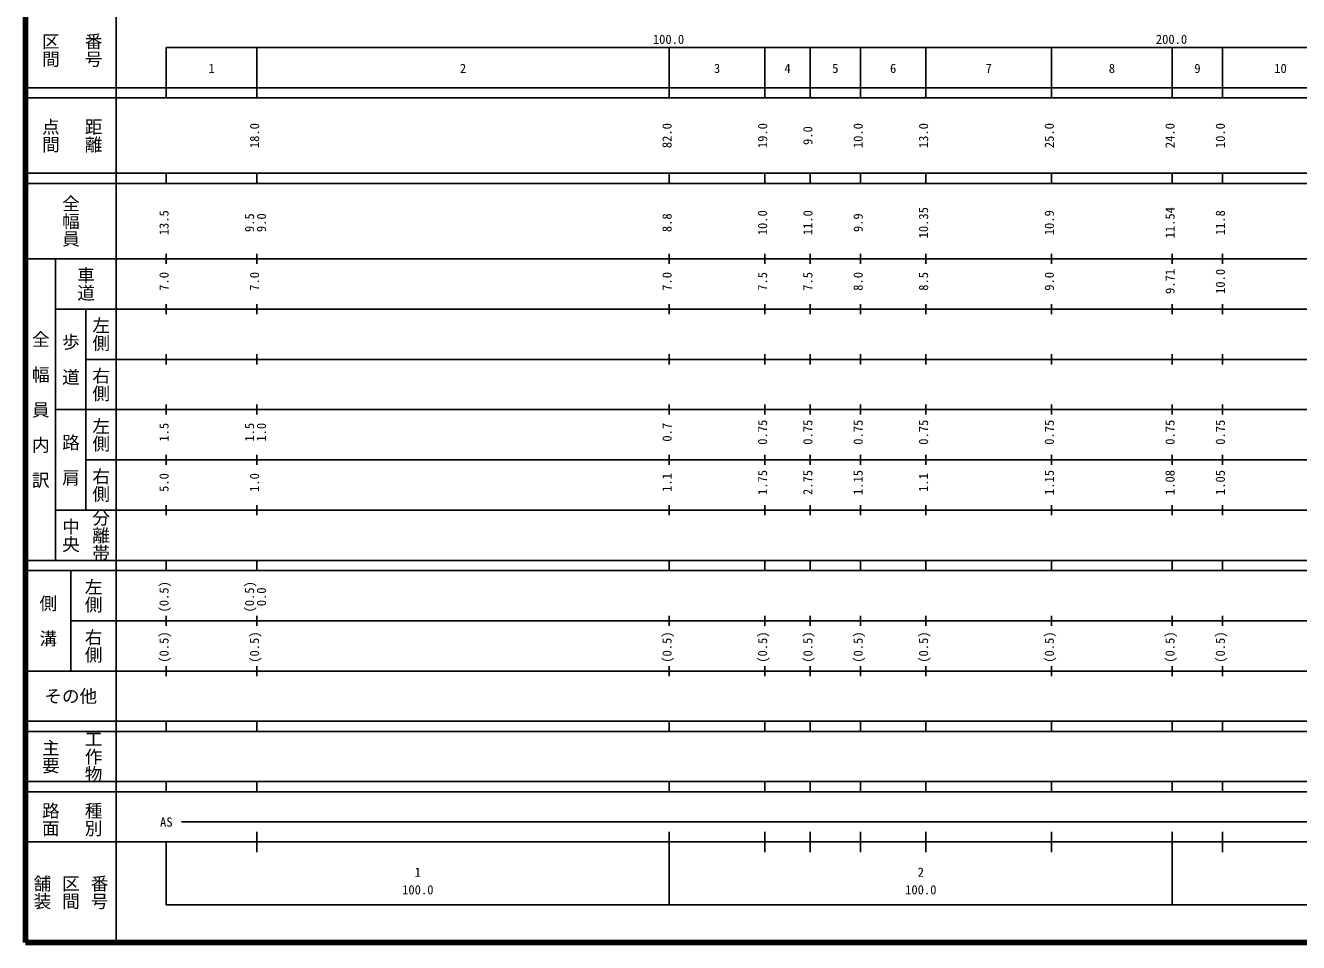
# Model space of a CAD drawing. Units: millimetres on the paper, enlarged 1000 times. Extents: x 40000 to 680000, y 20000 to 380000.
# Drawn here: x 40000 to 293096, y 20000 to 202409 of the extents above; entities that cross this region are included whole.
import ezdxf
from ezdxf.enums import TextEntityAlignment as Align

# ---------------------------------------------------------------- set-up
doc = ezdxf.new("R2010")
doc.units = ezdxf.units.MM
doc.header["$LTSCALE"] = 1000
doc.layers.add('S-TTL', color=2, linetype='Continuous', lineweight=140)
doc.layers.add('S-TTL-BAND', color=7, linetype='Continuous', lineweight=25)
doc.styles.add('@ＭＳ ゴシック', font='')
doc.styles.add('ＭＳ ゴシック', font='')
doc.styles.get('@ＭＳ ゴシック').set_extended_font_data('@MS Gothic')
doc.styles.get('ＭＳ ゴシック').set_extended_font_data('MS Gothic')

msp = doc.modelspace()

# ---------------------------------------------------------------- linework, layer by layer
at = {"layer": 'S-TTL'}
for p, q in [((40000, 380000), (40000, 20000)), ((40000, 20000), (680000, 20000))]:
    msp.add_line(p, q, dxfattribs=at)
at = {"layer": 'S-TTL-BAND'}
for p, q in [((58000, 370000), (58000, 20000)), ((68000, 198000), (579000, 198000)), ((68000, 198000), (68000, 188000)), ((86000, 188000), (86000, 198000)), ((168000, 188000), (168000, 198000)), ((187000, 188000), (187000, 198000)), ((196000, 188000), (196000, 198000)), ((206000, 188000), (206000, 198000)), ((219000, 188000), (219000, 198000)), ((244000, 188000), (244000, 198000)), ((268000, 188000), (268000, 198000)), ((278000, 188000), (278000, 198000)), ((40000, 190000), (579000, 190000)), ((40000, 188000), (579000, 188000)), ((40000, 173000), (579000, 173000)), ((68000, 171000), (68000, 173000)), ((86000, 171000), (86000, 173000)), ((168000, 171000), (168000, 173000)), ((187000, 171000), (187000, 173000)), ((196000, 171000), (196000, 173000)), ((206000, 171000), (206000, 173000)), ((219000, 171000), (219000, 173000)), ((244000, 171000), (244000, 173000)), ((268000, 171000), (268000, 173000)), ((278000, 171000), (278000, 173000)), ((40000, 171000), (579000, 171000)), ((68000, 155000), (68000, 157000)), ((86000, 155000), (86000, 157000)), ((168000, 155000), (168000, 157000)), ((187000, 155000), (187000, 157000)), ((196000, 155000), (196000, 157000)), ((206000, 155000), (206000, 157000)), ((219000, 155000), (219000, 157000)), ((244000, 155000), (244000, 157000)), ((268000, 155000), (268000, 157000)), ((278000, 155000), (278000, 157000)), ((40000, 156000), (579000, 156000)), ((46000, 96000), (46000, 156000)), ((68000, 145000), (68000, 147000)), ((86000, 145000), (86000, 147000)), ((168000, 145000), (168000, 147000)), ((187000, 145000), (187000, 147000)), ((196000, 145000), (196000, 147000)), ((206000, 145000), (206000, 147000)), ((219000, 145000), (219000, 147000)), ((244000, 145000), (244000, 147000)), ((268000, 145000), (268000, 147000)), ((278000, 145000), (278000, 147000)), ((46000, 146000), (579000, 146000)), ((52000, 146000), (52000, 106000)), ((68000, 135000), (68000, 137000)), ((86000, 135000), (86000, 137000)), ((168000, 135000), (168000, 137000)), ((187000, 135000), (187000, 137000)), ((196000, 135000), (196000, 137000)), ((206000, 135000), (206000, 137000)), ((219000, 135000), (219000, 137000)), ((244000, 135000), (244000, 137000)), ((268000, 135000), (268000, 137000)), ((278000, 135000), (278000, 137000)), ((52000, 136000), (579000, 136000)), ((68000, 125000), (68000, 127000)), ((86000, 125000), (86000, 127000)), ((168000, 125000), (168000, 127000)), ((187000, 125000), (187000, 127000)), ((196000, 125000), (196000, 127000)), ((206000, 125000), (206000, 127000)), ((219000, 125000), (219000, 127000)), ((244000, 125000), (244000, 127000)), ((268000, 125000), (268000, 127000)), ((278000, 125000), (278000, 127000)), ((46000, 126000), (579000, 126000)), ((68000, 115000), (68000, 117000)), ((86000, 115000), (86000, 117000)), ((168000, 115000), (168000, 117000)), ((187000, 115000), (187000, 117000)), ((196000, 115000), (196000, 117000)), ((206000, 115000), (206000, 117000)), ((219000, 115000), (219000, 117000)), ((244000, 115000), (244000, 117000)), ((268000, 115000), (268000, 117000)), ((278000, 115000), (278000, 117000)), ((52000, 116000), (579000, 116000)), ((68000, 105000), (68000, 107000)), ((86000, 105000), (86000, 107000)), ((168000, 105000), (168000, 107000)), ((187000, 105000), (187000, 107000)), ((196000, 105000), (196000, 107000)), ((206000, 105000), (206000, 107000)), ((219000, 105000), (219000, 107000)), ((244000, 105000), (244000, 107000)), ((268000, 105000), (268000, 107000)), ((278000, 105000), (278000, 107000)), ((46000, 106000), (579000, 106000)), ((40000, 96000), (579000, 96000)), ((40000, 94000), (579000, 94000)), ((49000, 94000), (49000, 74000)), ((68000, 94000), (68000, 96000)), ((86000, 94000), (86000, 96000)), ((168000, 94000), (168000, 96000)), ((187000, 94000), (187000, 96000)), ((196000, 94000), (196000, 96000)), ((206000, 94000), (206000, 96000)), ((219000, 94000), (219000, 96000)), ((244000, 94000), (244000, 96000)), ((268000, 94000), (268000, 96000)), ((278000, 94000), (278000, 96000)), ((49000, 84000), (579000, 84000)), ((68000, 83000), (68000, 85000)), ((86000, 83000), (86000, 85000)), ((168000, 83000), (168000, 85000)), ((187000, 83000), (187000, 85000)), ((196000, 83000), (196000, 85000)), ((206000, 83000), (206000, 85000)), ((219000, 83000), (219000, 85000)), ((244000, 83000), (244000, 85000)), ((268000, 83000), (268000, 85000)), ((278000, 83000), (278000, 85000)), ((40000, 74000), (579000, 74000)), ((68000, 73000), (68000, 75000)), ((86000, 73000), (86000, 75000)), ((168000, 73000), (168000, 75000)), ((187000, 73000), (187000, 75000)), ((196000, 73000), (196000, 75000)), ((206000, 73000), (206000, 75000)), ((219000, 73000), (219000, 75000)), ((244000, 73000), (244000, 75000)), ((268000, 73000), (268000, 75000)), ((278000, 73000), (278000, 75000)), ((40000, 64000), (579000, 64000)), ((68000, 62000), (68000, 64000)), ((86000, 62000), (86000, 64000)), ((168000, 62000), (168000, 64000)), ((187000, 62000), (187000, 64000)), ((196000, 62000), (196000, 64000)), ((206000, 62000), (206000, 64000)), ((219000, 62000), (219000, 64000)), ((244000, 62000), (244000, 64000)), ((268000, 62000), (268000, 64000)), ((278000, 62000), (278000, 64000)), ((40000, 62000), (579000, 62000)), ((40000, 52000), (579000, 52000)), ((68000, 50000), (68000, 52000)), ((86000, 50000), (86000, 52000)), ((168000, 50000), (168000, 52000)), ((187000, 50000), (187000, 52000)), ((196000, 50000), (196000, 52000)), ((206000, 50000), (206000, 52000)), ((219000, 50000), (219000, 52000)), ((244000, 50000), (244000, 52000)), ((268000, 50000), (268000, 52000)), ((278000, 50000), (278000, 52000)), ((40000, 50000), (579000, 50000)), ((71000, 44000), (565000, 44000)), ((86000, 38000), (86000, 42000)), ((168000, 27500), (168000, 42000)), ((187000, 38000), (187000, 42000)), ((196000, 38000), (196000, 42000)), ((206000, 38000), (206000, 42000)), ((219000, 38000), (219000, 42000)), ((244000, 38000), (244000, 42000)), ((268000, 27500), (268000, 42000)), ((278000, 38000), (278000, 42000)), ((40000, 40000), (579000, 40000)), ((68000, 40000), (68000, 27500)), ((68000, 27500), (579000, 27500))]:
    msp.add_line(p, q, dxfattribs=at)

# ---------------------------------------------------------------- texts
at = {"layer": 'S-TTL-BAND', "style": '@ＭＳ ゴシック'}
for s, p in [('区間', (45000, 197500)), ('番号', (53500, 197500)), ('点間', (45000, 180500)), ('距離', (53500, 180500)), ('全幅員', (49000, 163500)), ('車道', (52000, 151000)), ('左側', (55000, 141000)), ('全\u3000幅\u3000員\u3000内\u3000訳', (43000, 126000)), ('歩\u3000道', (49000, 136000)), ('右側', (55000, 131000)), ('左側', (55000, 121000)), ('路\u3000肩', (49000, 116000)), ('右側', (55000, 111000)), ('中央', (49000, 101000)), ('分離帯', (55000, 101000)), ('左側', (53500, 89000)), ('側\u3000溝', (44500, 84000)), ('右側', (53500, 79000)), ('工作物', (53500, 57000)), ('主要', (45000, 57000)), ('路面', (45000, 44500)), ('種別', (53500, 44500)), ('舗装', (43333, 30000)), ('区間', (49000, 30000)), ('番号', (54667, 30000))]:
    msp.add_text(s, height=2566, rotation=270, dxfattribs=at).set_placement(p, align=Align.MIDDLE_CENTER)
at = {"layer": 'S-TTL-BAND', "style": 'ＭＳ ゴシック'}
for s, p in [('100.0', (167844, 198195)), ('200.0', (267844, 198195)), ('1', (77000, 192405)), ('2', (127000, 192405)), ('3', (177500, 192405)), ('4', (191500, 192405)), ('5', (201000, 192405)), ('6', (212500, 192405)), ('7', (231500, 192405)), ('8', (256000, 192405)), ('9', (273000, 192405)), ('10', (289500, 192405)), ('AS', (68000, 42500)), ('1', (118000, 32523)), ('2', (218000, 32523)), ('100.0', (118000, 29033)), ('100.0', (218000, 29033))]:
    msp.add_text(s, height=1833, dxfattribs=at).set_placement(p, align=Align.BOTTOM_CENTER)
for s, p in [('18.0', (87000, 180500)), ('82.0', (169000, 180500)), ('19.0', (188000, 180500)), ('9.0', (197000, 180500)), ('10.0', (207000, 180500)), ('13.0', (220000, 180500)), ('25.0', (245000, 180500)), ('24.0', (269000, 180500)), ('10.0', (279000, 180500)), ('13.5', (69000, 163174)), ('9.5', (86000, 163174)), ('9.0', (88370, 163174)), ('8.8', (169000, 163174)), ('10.0', (188000, 163174)), ('11.0', (197000, 163174)), ('9.9', (207000, 163174)), ('10.35', (220000, 163174)), ('10.9', (245000, 163174)), ('11.54', (269000, 163174)), ('11.8', (279000, 163174)), ('7.0', (69000, 151500)), ('7.0', (87000, 151500)), ('7.0', (169000, 151500)), ('7.5', (188000, 151500)), ('7.5', (197000, 151500)), ('8.0', (207000, 151500)), ('8.5', (220000, 151500)), ('9.0', (245000, 151500)), ('9.71', (269000, 151500)), ('10.0', (279000, 151500)), ('1.5', (69000, 121500)), ('1.5', (86000, 121500)), ('1.0', (88370, 121500)), ('0.7', (169000, 121500)), ('0.75', (188000, 121500)), ('0.75', (197000, 121500)), ('0.75', (207000, 121500)), ('0.75', (220000, 121500)), ('0.75', (245000, 121500)), ('0.75', (269000, 121500)), ('0.75', (279000, 121500)), ('5.0', (69000, 111500)), ('1.0', (87000, 111500)), ('1.1', (169000, 111500)), ('1.75', (188000, 111500)), ('2.75', (197000, 111500)), ('1.15', (207000, 111500)), ('1.1', (220000, 111500)), ('1.15', (245000, 111500)), ('1.08', (269000, 111500)), ('1.05', (279000, 111500)), ('(0.5)', (69000, 88764)), ('(0.5)', (86000, 88764)), ('0.0', (88370, 88764)), ('(0.5)', (69000, 78764)), ('(0.5)', (87000, 78764)), ('(0.5)', (169000, 78764)), ('(0.5)', (188000, 78764)), ('(0.5)', (197000, 78764)), ('(0.5)', (207000, 78764)), ('(0.5)', (220000, 78764)), ('(0.5)', (245000, 78764)), ('(0.5)', (269000, 78764)), ('(0.5)', (279000, 78764))]:
    msp.add_text(s, height=1833, rotation=90, dxfattribs=at).set_placement(p, align=Align.BOTTOM_CENTER)
msp.add_text('その他', height=2566, dxfattribs=at).set_placement((49000, 69000), align=Align.MIDDLE_CENTER)

doc.saveas('drawing.dxf')
